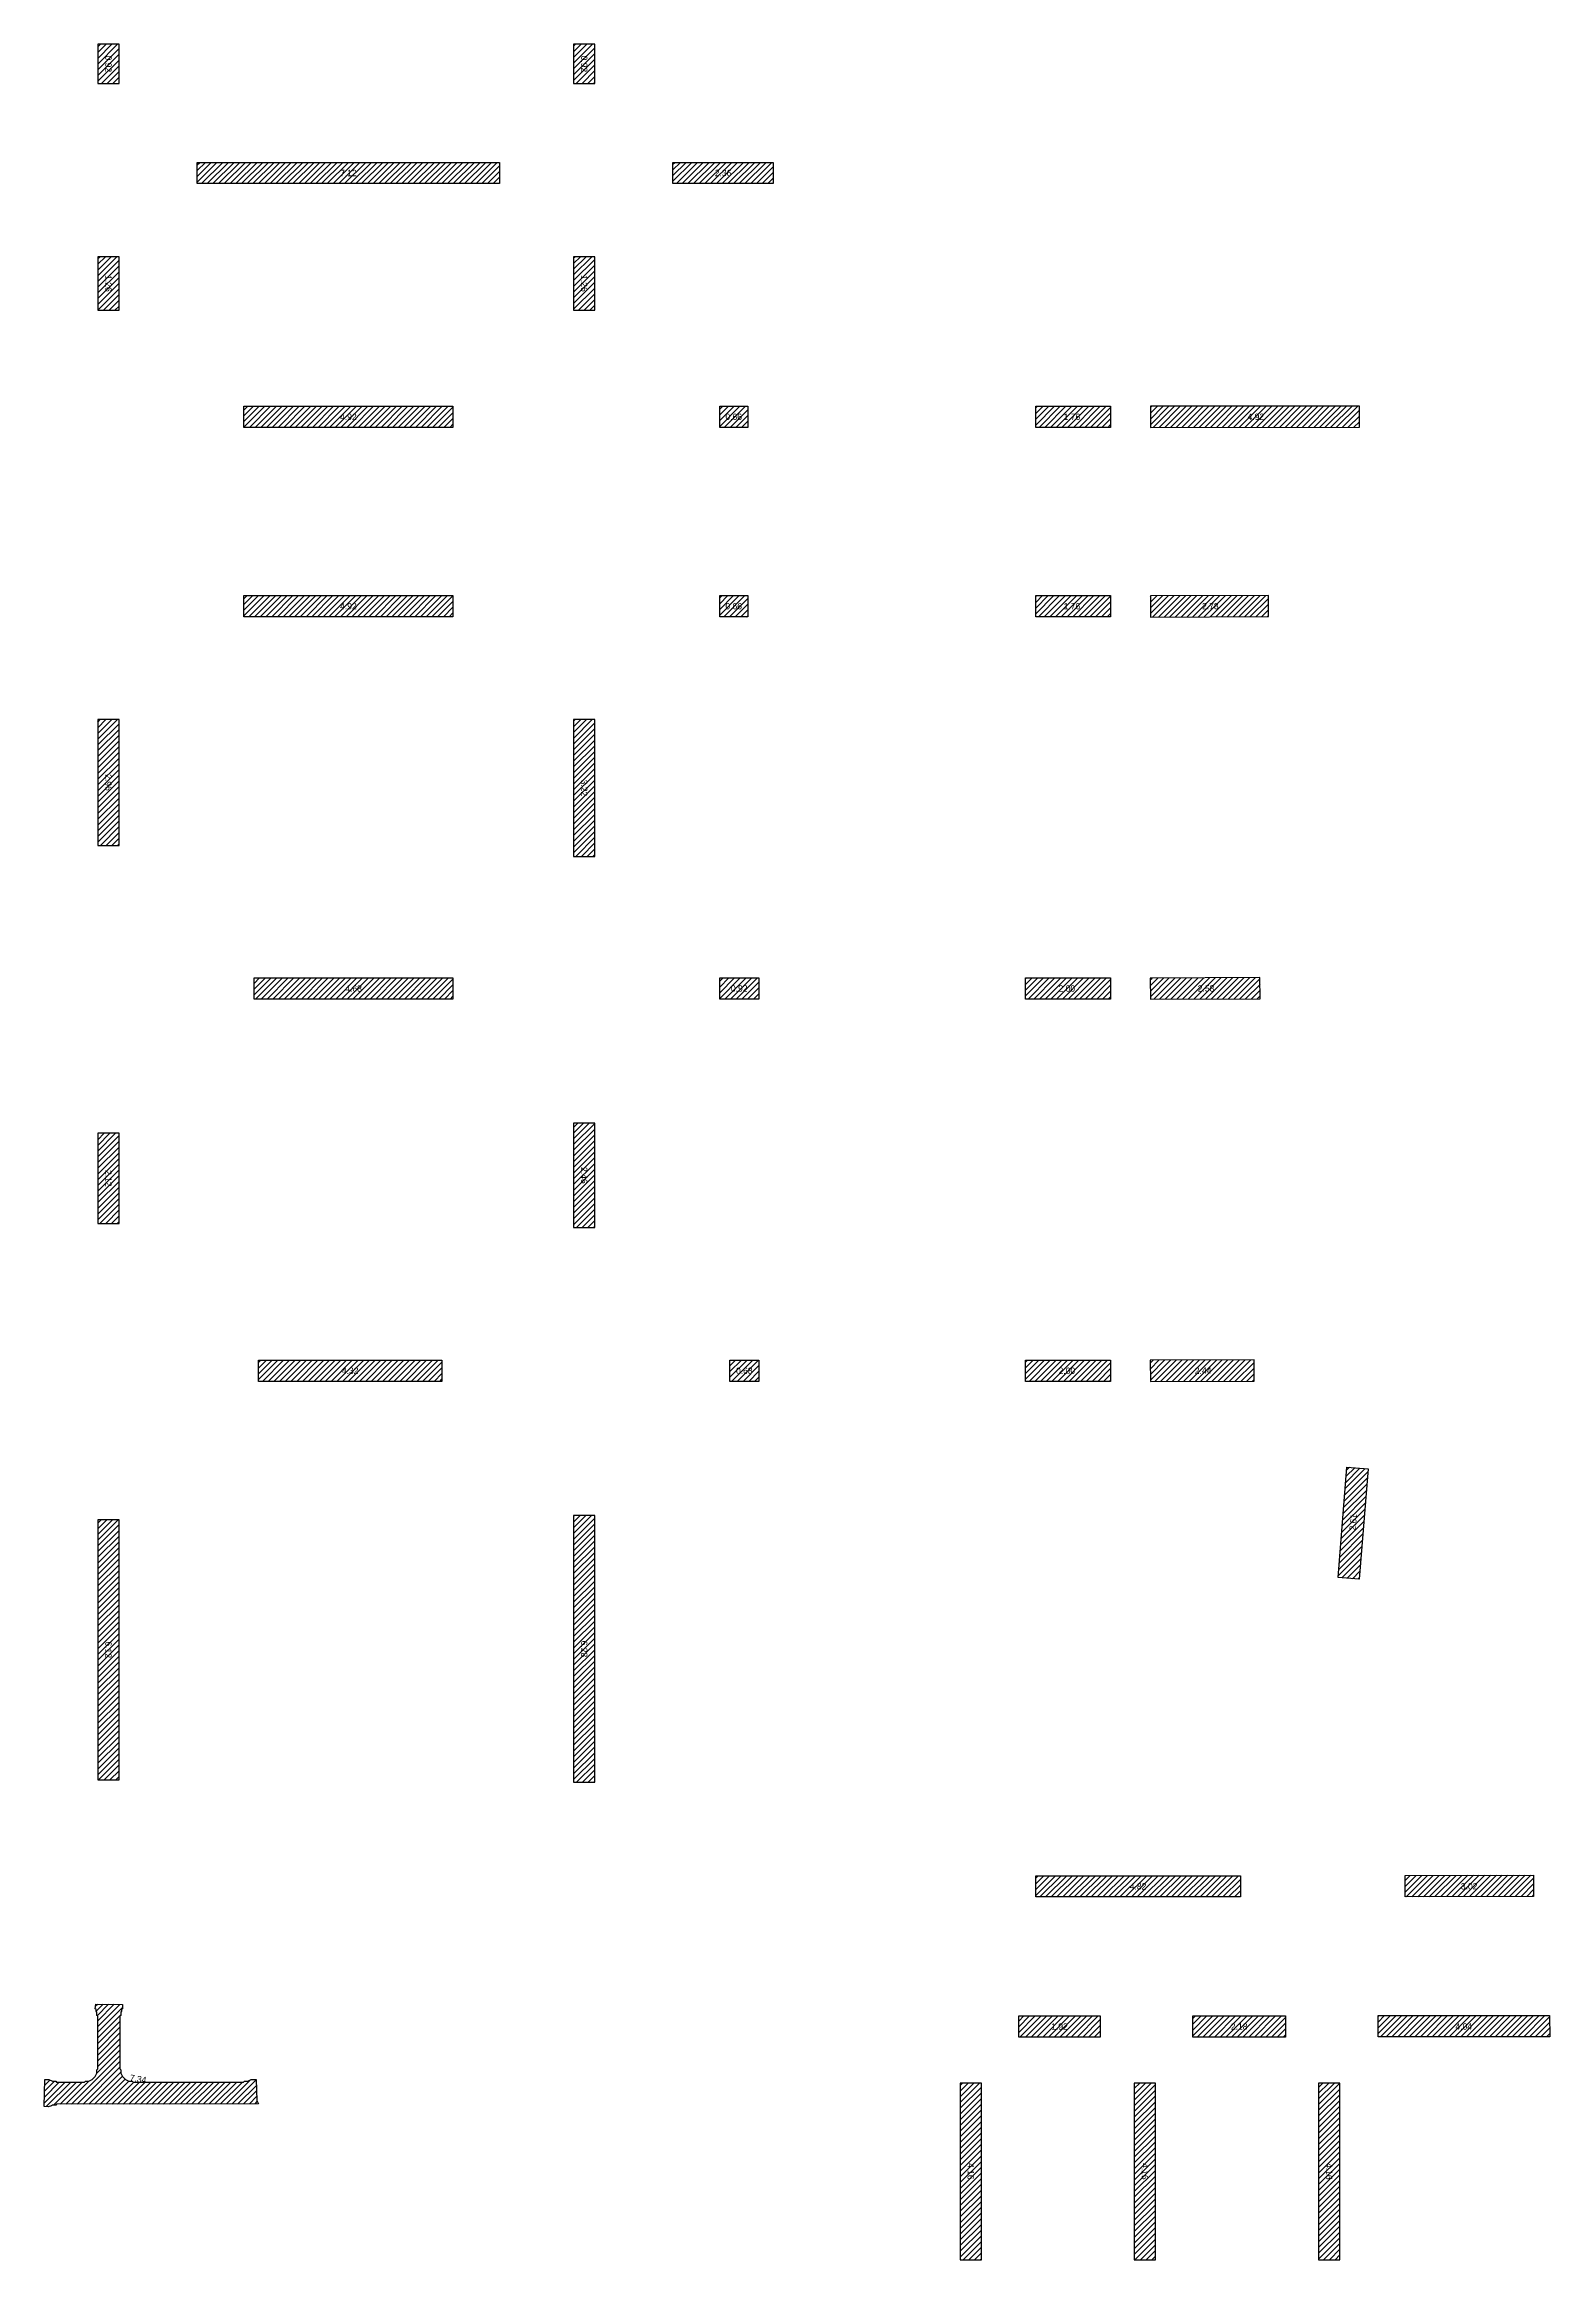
# Model space of a CAD drawing. Header units: metres. Extents: x -50 to 24.8, y 0.6 to 68.3.
# Drawn here: x -10.7 to 24.8, y 0.6 to 52.8 of the extents above; entities that cross this region are included whole.
import ezdxf
from ezdxf.enums import TextEntityAlignment as Align

# ---------------------------------------------------------------- set-up
doc = ezdxf.new("R2010")
doc.units = ezdxf.units.M
for name, color, linetype in [('BLINDING-GROUND-BEAMS', 30, 'Continuous'), ('BLINDING-GROUND-BEAMS-HATCH', 30, 'Continuous'), ('BLINDING-LABEL', 7, 'Continuous')]:
    doc.layers.add(name, color=color, linetype=linetype)

msp = doc.modelspace()

# ---------------------------------------------------------------- hatches: boundary and pattern name
at = {"layer": 'BLINDING-GROUND-BEAMS-HATCH'}
h = msp.add_hatch(dxfattribs=at)
h.set_pattern_fill('ANSI31', scale=0.03)
h.paths.add_polyline_path([(-9.4, 52.76), (-9.4, 51.84), (-8.9, 51.84), (-8.9, 52.76)])
h = msp.add_hatch(dxfattribs=at)
h.set_pattern_fill('ANSI31', scale=0.03)
h.paths.add_polyline_path([(1.8, 52.76), (1.8, 51.84), (2.3, 51.84), (2.3, 52.76)])
h = msp.add_hatch(dxfattribs=at)
h.set_pattern_fill('ANSI31', scale=0.03)
h.paths.add_polyline_path([(-7.06, 49.98), (0.06, 49.98), (0.06, 49.48), (-7.06, 49.48)])
h = msp.add_hatch(dxfattribs=at)
h.set_pattern_fill('ANSI31', scale=0.03)
h.paths.add_polyline_path([(4.14, 49.98), (6.5, 49.98), (6.5, 49.48), (4.14, 49.48)])
h = msp.add_hatch(dxfattribs=at)
h.set_pattern_fill('ANSI31', scale=0.03)
h.paths.add_polyline_path([(-9.4, 47.76), (-9.4, 46.5), (-8.9, 46.5), (-8.9, 47.76)])
h = msp.add_hatch(dxfattribs=at)
h.set_pattern_fill('ANSI31', scale=0.03)
h.paths.add_polyline_path([(1.8, 47.76), (1.8, 46.5), (2.3, 46.5), (2.3, 47.76)])
h = msp.add_hatch(dxfattribs=at)
h.set_pattern_fill('ANSI31', scale=0.03)
h.paths.add_polyline_path([(-5.96, 44.24), (-1.04, 44.24), (-1.04, 43.74), (-5.96, 43.74)])
h = msp.add_hatch(dxfattribs=at)
h.set_pattern_fill('ANSI31', scale=0.03)
h.paths.add_polyline_path([(5.24, 44.24), (5.9, 44.24), (5.9, 43.74), (5.24, 43.74)])
h = msp.add_hatch(dxfattribs=at)
h.set_pattern_fill('ANSI31', scale=0.03)
h.paths.add_polyline_path([(12.68, 44.24), (14.44, 44.24), (14.44, 43.74), (12.68, 43.74)])
h = msp.add_hatch(dxfattribs=at)
h.set_pattern_fill('ANSI31', scale=0.03)
h.paths.add_polyline_path([(20.3, 44.243), (15.38, 44.237), (15.38, 43.737), (20.301, 43.743)])
h = msp.add_hatch(dxfattribs=at)
h.set_pattern_fill('ANSI31', scale=0.03)
h.paths.add_polyline_path([(-5.96, 39.78), (-1.04, 39.78), (-1.04, 39.28), (-5.96, 39.28)])
h = msp.add_hatch(dxfattribs=at)
h.set_pattern_fill('ANSI31', scale=0.03)
h.paths.add_polyline_path([(5.24, 39.78), (5.9, 39.78), (5.9, 39.28), (5.24, 39.28)])
h = msp.add_hatch(dxfattribs=at)
h.set_pattern_fill('ANSI31', scale=0.03)
h.paths.add_polyline_path([(12.68, 39.78), (14.44, 39.78), (14.44, 39.28), (12.68, 39.28)])
h = msp.add_hatch(dxfattribs=at)
h.set_pattern_fill('ANSI31', scale=0.03)
h.paths.add_polyline_path([(18.16, 39.786), (15.379, 39.775), (15.38, 39.275), (18.162, 39.286)])
h = msp.add_hatch(dxfattribs=at)
h.set_pattern_fill('ANSI31', scale=0.03)
h.paths.add_polyline_path([(-9.4, 36.86), (-9.4, 33.9), (-8.9, 33.9), (-8.9, 36.86)])
h = msp.add_hatch(dxfattribs=at)
h.set_pattern_fill('ANSI31', scale=0.03)
h.paths.add_polyline_path([(1.8, 36.86), (1.8, 33.64), (2.3, 33.64), (2.3, 36.86)])
h = msp.add_hatch(dxfattribs=at)
h.set_pattern_fill('ANSI31', scale=0.03)
h.paths.add_polyline_path([(-5.72, 30.78), (-1.04, 30.78), (-1.04, 30.28), (-5.72, 30.28)])
h = msp.add_hatch(dxfattribs=at)
h.set_pattern_fill('ANSI31', scale=0.03)
h.paths.add_polyline_path([(5.24, 30.78), (6.16, 30.78), (6.16, 30.28), (5.24, 30.28)])
h = msp.add_hatch(dxfattribs=at)
h.set_pattern_fill('ANSI31', scale=0.03)
h.paths.add_polyline_path([(12.44, 30.78), (14.44, 30.78), (14.44, 30.28), (12.44, 30.28)])
h = msp.add_hatch(dxfattribs=at)
h.set_pattern_fill('ANSI31', scale=0.03)
h.paths.add_polyline_path([(17.96, 30.786), (15.378, 30.775), (15.38, 30.275), (17.962, 30.286)])
h = msp.add_hatch(dxfattribs=at)
h.set_pattern_fill('ANSI31', scale=0.03)
h.paths.add_polyline_path([(1.8, 27.36), (1.8, 24.9), (2.3, 24.9), (2.3, 27.36)])
h = msp.add_hatch(dxfattribs=at)
h.set_pattern_fill('ANSI31', scale=0.03)
h.paths.add_polyline_path([(-9.4, 27.12), (-9.4, 25), (-8.9, 25), (-8.9, 27.12)])
h = msp.add_hatch(dxfattribs=at)
h.set_pattern_fill('ANSI31', scale=0.03)
h.paths.add_polyline_path([(-5.62, 21.78), (-1.3, 21.78), (-1.3, 21.28), (-5.62, 21.28)])
h = msp.add_hatch(dxfattribs=at)
h.set_pattern_fill('ANSI31', scale=0.03)
h.paths.add_polyline_path([(5.48, 21.78), (6.16, 21.78), (6.16, 21.28), (5.48, 21.28)])
h = msp.add_hatch(dxfattribs=at)
h.set_pattern_fill('ANSI31', scale=0.03)
h.paths.add_polyline_path([(12.44, 21.78), (14.44, 21.78), (14.44, 21.28), (12.44, 21.28)])
h = msp.add_hatch(dxfattribs=at)
h.set_pattern_fill('ANSI31', scale=0.03)
h.paths.add_polyline_path([(17.82, 21.787), (15.378, 21.775), (15.381, 21.275), (17.823, 21.287)])
h = msp.add_hatch(dxfattribs=at)
h.set_pattern_fill('ANSI31', scale=0.03)
h.paths.add_polyline_path([(20.505, 19.221), (20.297, 16.62), (19.799, 16.66), (20.007, 19.261)])
h = msp.add_hatch(dxfattribs=at)
h.set_pattern_fill('ANSI31', scale=0.03)
h.paths.add_polyline_path([(-9.4, 18.02), (-9.4, 11.9), (-8.9, 11.9), (-8.9, 18.02)])
h = msp.add_hatch(dxfattribs=at)
h.set_pattern_fill('ANSI31', scale=0.03)
h.paths.add_polyline_path([(1.8, 18.12), (1.8, 11.84), (2.3, 11.84), (2.3, 18.12)])
h = msp.add_hatch(dxfattribs=at)
h.set_pattern_fill('ANSI31', scale=0.03)
h.paths.add_polyline_path([(12.68, 9.64), (17.5, 9.64), (17.5, 9.14), (12.68, 9.14)])
h = msp.add_hatch(dxfattribs=at)
h.set_pattern_fill('ANSI31', scale=0.03)
h.paths.add_polyline_path([(21.378, 9.645), (24.4, 9.655), (24.402, 9.155), (21.38, 9.145)])
h = msp.add_hatch(dxfattribs=at)
h.set_pattern_fill('ANSI31', scale=0.03)
h.paths.add_polyline_path([(-10.57, 4.2), (-10.66, 4.21), (-10.65, 4.84), (-10.55, 4.84), (-10.47, 4.8), (-10.39, 4.8), (-10.37, 4.78), (-9.71, 4.78), (-9.69, 4.8), (-9.61, 4.8), (-9.53, 4.84), (-9.46, 4.91), (-9.42, 4.99), (-9.42, 5.07), (-9.4, 5.09), (-9.4, 6.33), (-9.42, 6.35), (-9.42, 6.43), (-9.44, 6.45), (-9.44, 6.49), (-9.46, 6.51), (-9.45, 6.62), (-8.82, 6.61), (-8.82, 6.51), (-8.84, 6.49), (-8.84, 6.45), (-8.86, 6.43), (-8.86, 6.35), (-8.88, 6.33), (-8.88, 5.09), (-8.86, 5.07), (-8.86, 4.99), (-8.82, 4.91), (-8.75, 4.84), (-8.67, 4.8), (-8.59, 4.8), (-8.57, 4.78), (-5.97, 4.78), (-5.95, 4.8), (-5.87, 4.8), (-5.79, 4.84), (-5.67, 4.84), (-5.66, 4.35), (-5.62, 4.27), (-10.37, 4.26), (-10.39, 4.24), (-10.47, 4.24), (-10.49, 4.22)])
h = msp.add_hatch(dxfattribs=at)
h.set_pattern_fill('ANSI31', scale=0.03)
h.paths.add_polyline_path([(12.28, 6.34), (14.2, 6.34), (14.2, 5.84), (12.28, 5.84)])
h = msp.add_hatch(dxfattribs=at)
h.set_pattern_fill('ANSI31', scale=0.03)
h.paths.add_polyline_path([(16.38, 6.34), (18.56, 6.34), (18.56, 5.84), (16.38, 5.84)])
h = msp.add_hatch(dxfattribs=at)
h.set_pattern_fill('ANSI31', scale=0.03)
h.paths.add_polyline_path([(20.739, 6.346), (24.78, 6.35), (24.781, 5.85), (20.74, 5.846)])
h = msp.add_hatch(dxfattribs=at)
h.set_pattern_fill('ANSI31', scale=0.03)
h.paths.add_polyline_path([(10.9, 4.76), (10.9, 0.6), (11.4, 0.6), (11.4, 4.76)])
h = msp.add_hatch(dxfattribs=at)
h.set_pattern_fill('ANSI31', scale=0.03)
h.paths.add_polyline_path([(15, 4.76), (15, 0.6), (15.5, 0.6), (15.5, 4.76)])
h = msp.add_hatch(dxfattribs=at)
h.set_pattern_fill('ANSI31', scale=0.03)
h.paths.add_polyline_path([(19.34, 4.76), (19.34, 0.6), (19.84, 0.6), (19.84, 4.76)])

# ---------------------------------------------------------------- linework, layer by layer
at = {"layer": 'BLINDING-GROUND-BEAMS'}
for points in [[(-9.4, 52.76), (-9.4, 51.84), (-8.9, 51.84), (-8.9, 52.76)], [(1.8, 52.76), (1.8, 51.84), (2.3, 51.84), (2.3, 52.76)], [(-7.06, 49.98), (0.06, 49.98), (0.06, 49.48), (-7.06, 49.48)], [(4.14, 49.98), (6.5, 49.98), (6.5, 49.48), (4.14, 49.48)], [(-9.4, 47.76), (-9.4, 46.5), (-8.9, 46.5), (-8.9, 47.76)], [(1.8, 47.76), (1.8, 46.5), (2.3, 46.5), (2.3, 47.76)], [(-5.96, 44.24), (-1.04, 44.24), (-1.04, 43.74), (-5.96, 43.74)], [(5.24, 44.24), (5.9, 44.24), (5.9, 43.74), (5.24, 43.74)], [(12.68, 44.24), (14.44, 44.24), (14.44, 43.74), (12.68, 43.74)], [(20.3, 44.243), (15.38, 44.237), (15.38, 43.737), (20.301, 43.743)], [(-5.96, 39.78), (-1.04, 39.78), (-1.04, 39.28), (-5.96, 39.28)], [(5.24, 39.78), (5.9, 39.78), (5.9, 39.28), (5.24, 39.28)], [(12.68, 39.78), (14.44, 39.78), (14.44, 39.28), (12.68, 39.28)], [(18.16, 39.786), (15.379, 39.775), (15.38, 39.275), (18.162, 39.286)], [(-9.4, 36.86), (-9.4, 33.9), (-8.9, 33.9), (-8.9, 36.86)], [(1.8, 36.86), (1.8, 33.64), (2.3, 33.64), (2.3, 36.86)], [(-5.72, 30.78), (-1.04, 30.78), (-1.04, 30.28), (-5.72, 30.28)], [(5.24, 30.78), (6.16, 30.78), (6.16, 30.28), (5.24, 30.28)], [(12.44, 30.78), (14.44, 30.78), (14.44, 30.28), (12.44, 30.28)], [(17.96, 30.786), (15.378, 30.775), (15.38, 30.275), (17.962, 30.286)], [(1.8, 27.36), (1.8, 24.9), (2.3, 24.9), (2.3, 27.36)], [(-9.4, 27.12), (-9.4, 25), (-8.9, 25), (-8.9, 27.12)], [(-5.62, 21.78), (-1.3, 21.78), (-1.3, 21.28), (-5.62, 21.28)], [(5.48, 21.78), (6.16, 21.78), (6.16, 21.28), (5.48, 21.28)], [(12.44, 21.78), (14.44, 21.78), (14.44, 21.28), (12.44, 21.28)], [(17.82, 21.787), (15.378, 21.775), (15.381, 21.275), (17.823, 21.287)], [(20.505, 19.221), (20.297, 16.62), (19.799, 16.66), (20.007, 19.261)], [(-9.4, 18.02), (-9.4, 11.9), (-8.9, 11.9), (-8.9, 18.02)], [(1.8, 18.12), (1.8, 11.84), (2.3, 11.84), (2.3, 18.12)], [(12.68, 9.64), (17.5, 9.64), (17.5, 9.14), (12.68, 9.14)], [(21.378, 9.645), (24.4, 9.655), (24.402, 9.155), (21.38, 9.145)], [(-10.57, 4.2), (-10.66, 4.21), (-10.65, 4.84), (-10.55, 4.84), (-10.47, 4.8), (-10.39, 4.8), (-10.37, 4.78), (-9.71, 4.78), (-9.69, 4.8), (-9.61, 4.8), (-9.53, 4.84), (-9.46, 4.91), (-9.42, 4.99), (-9.42, 5.07), (-9.4, 5.09), (-9.4, 6.33), (-9.42, 6.35), (-9.42, 6.43), (-9.44, 6.45), (-9.44, 6.49), (-9.46, 6.51), (-9.45, 6.62), (-8.82, 6.61), (-8.82, 6.51), (-8.84, 6.49), (-8.84, 6.45), (-8.86, 6.43), (-8.86, 6.35), (-8.88, 6.33), (-8.88, 5.09), (-8.86, 5.07), (-8.86, 4.99), (-8.82, 4.91), (-8.75, 4.84), (-8.67, 4.8), (-8.59, 4.8), (-8.57, 4.78), (-5.97, 4.78), (-5.95, 4.8), (-5.87, 4.8), (-5.79, 4.84), (-5.67, 4.84), (-5.66, 4.35), (-5.62, 4.27), (-10.37, 4.26), (-10.39, 4.24), (-10.47, 4.24), (-10.49, 4.22)], [(12.28, 6.34), (14.2, 6.34), (14.2, 5.84), (12.28, 5.84)], [(16.38, 6.34), (18.56, 6.34), (18.56, 5.84), (16.38, 5.84)], [(20.739, 6.346), (24.78, 6.35), (24.781, 5.85), (20.74, 5.846)], [(10.9, 4.76), (10.9, 0.6), (11.4, 0.6), (11.4, 4.76)], [(15, 4.76), (15, 0.6), (15.5, 0.6), (15.5, 4.76)], [(19.34, 4.76), (19.34, 0.6), (19.84, 0.6), (19.84, 4.76)]]:
    msp.add_lwpolyline(points, close=True, dxfattribs=at)

# ---------------------------------------------------------------- texts
at = {"layer": 'BLINDING-LABEL'}
for s, rotation, p in [('0.92', -90, (-9.15, 52.3)), ('0.92', -90, (2.05, 52.3)), ('1.26', -90, (-9.15, 47.13)), ('1.26', -90, (2.05, 47.13)), ('4.92', 0.0711, (17.862, 43.991)), ('2.78', 0.2151, (16.792, 39.532)), ('2.96', -90, (-9.15, 35.38)), ('3.22', -90, (2.05, 35.25)), ('2.58', 0.2486, (16.691, 30.532)), ('2.12', -90, (-9.15, 26.06)), ('2.46', -90, (2.05, 26.13)), ('2.44', 0.277, (16.621, 21.532)), ('2.61', 85.4219, (20.154, 17.963)), ('6.12', -90, (-9.15, 14.96)), ('6.28', -90, (2.05, 14.98)), ('3.02', 0.1777, (22.884, 9.392)), ('4.04', 0.0556, (22.757, 6.091)), ('7.34', -9.1475, (-8.451, 4.856)), ('4.16', -90, (11.15, 2.68)), ('4.16', -90, (15.25, 2.68)), ('4.16', -90, (19.59, 2.68))]:
    msp.add_text(s, height=0.15, rotation=rotation, dxfattribs=at).set_placement(p, align=Align.MIDDLE_CENTER)
for s, p in [('7.12', (-3.5, 49.73)), ('2.36', (5.32, 49.73)), ('4.92', (-3.5, 43.99)), ('0.66', (5.57, 43.99)), ('1.76', (13.533, 43.99)), ('4.92', (-3.5, 39.53)), ('0.66', (5.57, 39.53)), ('1.76', (13.533, 39.53)), ('4.68', (-3.38, 30.53)), ('0.92', (5.7, 30.53)), ('2.00', (13.413, 30.53)), ('4.32', (-3.46, 21.53)), ('0.68', (5.82, 21.53)), ('2.00', (13.413, 21.53)), ('4.82', (15.09, 9.39)), ('1.92', (13.24, 6.09)), ('2.18', (17.47, 6.09))]:
    msp.add_text(s, height=0.15, dxfattribs=at).set_placement(p, align=Align.MIDDLE_CENTER)

doc.saveas('drawing.dxf')
